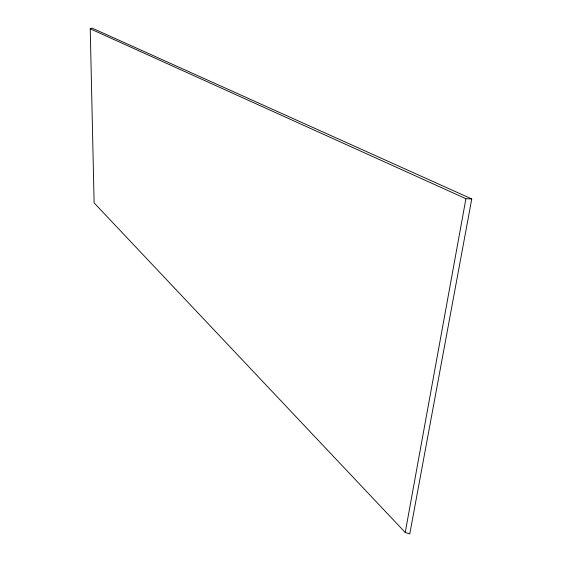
<?xml version="1.0" encoding="UTF-8"?>
<svg xmlns="http://www.w3.org/2000/svg" width="562" height="562" viewBox="0 0 562 562"><rect width="100%" height="100%" fill="white"/><g stroke="black" fill="none" stroke-linecap="round" stroke-linejoin="round"><path stroke-width="0.84" d="M405.23 532.467L465.919 198.709L90.236 28.817L94.114 202.896L405.23 532.467L409.775 533.9L471.764 198.955L92.077 28.1L90.236 28.817M465.919 198.709L471.764 198.955"/></g></svg>
